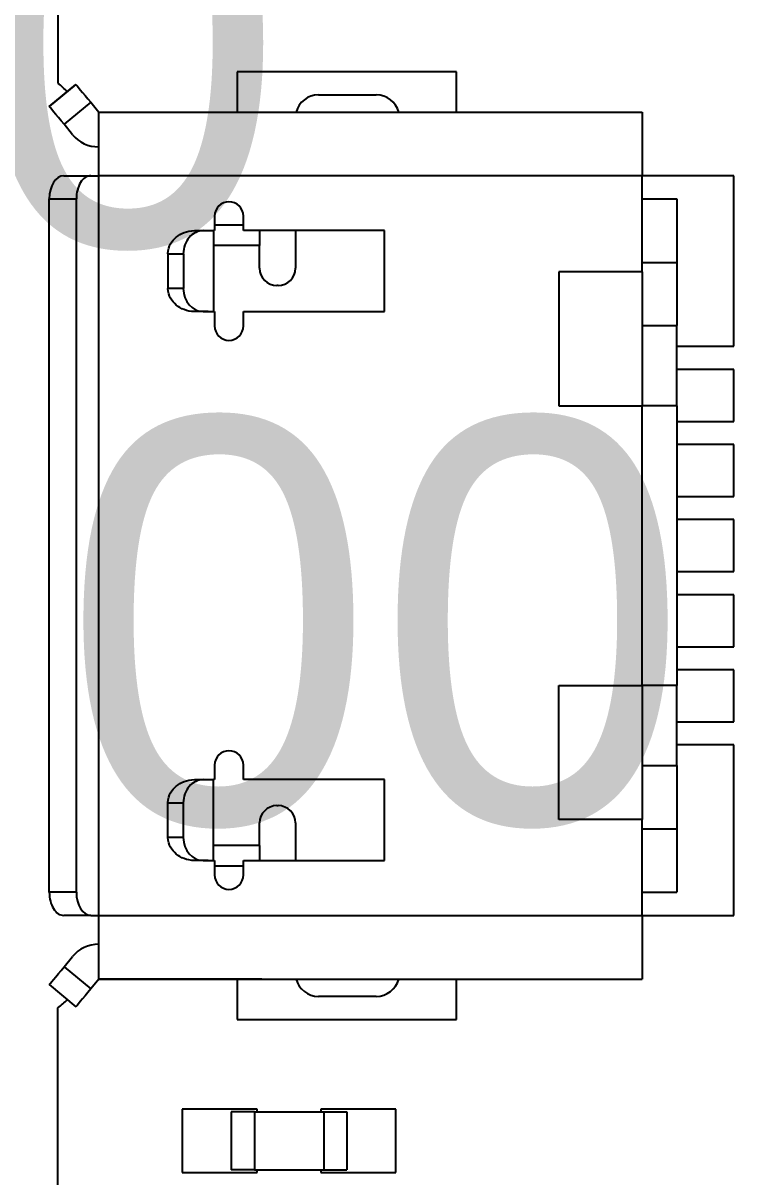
# Model space of a CAD drawing. Extents: x 89.7 to 173.2, y 85.9 to 138.5.
# Drawn here: x 99.65 to 105.8, y 99.89 to 109.87 of the extents above; entities that cross this region are included whole.
import ezdxf
from ezdxf.enums import TextEntityAlignment as Align

# ---------------------------------------------------------------- set-up
doc = ezdxf.new("R2010")
doc.units = 0
doc.layers.get('0').update_dxf_attribs({"linetype": 'CONTINUOUS'})
for name, color, linetype in [('Dimension001', 7, 'CONTINUOUS'), ('Dimension002', 7, 'CONTINUOUS'), ('View005', 7, 'CONTINUOUS')]:
    doc.layers.add(name, color=color, linetype=linetype)
doc.styles.get("Standard").update_dxf_attribs({"font": 'arial.ttf'})
doc.dimstyles.get("Standard").update_dxf_attribs({"dimscale": 0, "dimtxt": 2.5, "dimasz": 2.5, "dimexe": 1.25, "dimexo": 0.625, "dimtad": 1, "dimtxsty": 'STANDARD', "dimcen": 2.5, "dimazin": 3, "dimtfac": 1, "dimtmove": 0, "dimatfit": 3})

# ---------------------------------------------------------------- blocks, each defined once
blk = doc.blocks.new('*Dimension001')
at = {"color": 0}
for points in [[(98.8833, 116.45), (99.7167, 116.45), (99.3, 111.45)], [(98.8833, 89.45), (99.7167, 89.45), (99.3, 94.45)]]:
    blk.add_solid(points, dxfattribs=at)
at = {"layer": 'Dimension001'}
for p, q in [((101.45, 111.45), (99.3, 111.45)), ((99.3, 111.45), (99.3, 94.45)), ((101.45, 94.45), (99.3, 94.45))]:
    blk.add_line(p, q, dxfattribs=at)
blk.add_text('17.00', height=3.5, dxfattribs=at).set_placement((99.3, 102.95), align=Align.CENTER)
blk = doc.blocks.new('*Dimension002')
at = {"color": 0}
for points in [[(95.3833, 127.95), (96.2167, 127.95), (95.8, 122.95)], [(95.3833, 87.95), (96.2167, 87.95), (95.8, 92.95)]]:
    blk.add_solid(points, dxfattribs=at)
at = {"layer": 'Dimension002'}
for p, q in [((99.95, 122.95), (95.8, 122.95)), ((95.8, 122.95), (95.8, 92.95)), ((99.95, 92.95), (95.8, 92.95))]:
    blk.add_line(p, q, dxfattribs=at)
blk.add_text('30.00', height=3.5, dxfattribs=at).set_placement((95.8, 107.95), align=Align.CENTER)

msp = doc.modelspace()

# ---------------------------------------------------------------- linework, layer by layer
at = {"layer": 'View005'}
for p, q in [((99.95, 122.95), (99.95, 109.35)), ((99.95, 122.95), (99.95, 109.35)), ((103.4, 109.45), (101.5, 109.45)), ((101.5, 109.45), (101.5, 109.1)), ((103.4, 109.45), (101.5, 109.45)), ((101.5, 109.45), (101.5, 109.1)), ((103.4, 109.1), (103.4, 109.45)), ((103.4, 109.1), (103.4, 109.45)), ((100.106, 109.34), (99.875, 109.148)), ((99.875, 109.148), (100.106, 109.34)), ((100.106, 109.34), (99.875, 109.148)), ((99.875, 109.148), (100.106, 109.34)), ((102.205, 109.25), (102.705, 109.25)), ((102.205, 109.25), (102.705, 109.25)), ((100.234, 109.186), (100.003, 108.995)), ((100.234, 109.186), (100.003, 108.995)), ((100.234, 109.186), (100.305, 109.1)), ((100.234, 109.186), (100.305, 109.1)), ((100.305, 109.1), (105.005, 109.1)), ((100.305, 109.1), (105.005, 109.1)), ((100.077, 108.905), (100.003, 108.995)), ((100.077, 108.905), (100.003, 108.995)), ((100.305, 108.8), (100.3, 108.8)), ((100.305, 108.8), (100.3, 108.8)), ((99.9997, 108.55), (100.234, 108.55)), ((99.9997, 108.55), (100.234, 108.55)), ((100.234, 108.55), (100.305, 108.55)), ((100.234, 108.55), (100.305, 108.55)), ((100.305, 102.15), (100.305, 108.55)), ((100.305, 102.15), (100.305, 108.55)), ((105.005, 108.55), (100.305, 108.55)), ((105.005, 108.55), (100.305, 108.55)), ((105.8, 108.55), (105.005, 108.55)), ((105.8, 108.55), (105.005, 108.55)), ((105.005, 107.72), (105.005, 108.55)), ((105.005, 107.72), (105.005, 108.55)), ((105.8, 107.075), (105.8, 108.55)), ((105.8, 107.075), (105.8, 108.55)), ((99.875, 102.35), (99.875, 108.35)), ((99.875, 102.35), (99.875, 108.35)), ((99.875, 108.35), (100.109, 108.35)), ((99.875, 108.35), (100.109, 108.35)), ((100.109, 102.35), (100.109, 108.35)), ((100.109, 102.35), (100.109, 108.35)), ((105.005, 108.35), (105.305, 108.35)), ((105.005, 108.35), (105.305, 108.35)), ((101.305, 108.2), (101.305, 108.075)), ((101.305, 108.2), (101.305, 108.075)), ((101.555, 108.123), (101.305, 108.123)), ((101.555, 108.123), (101.305, 108.123)), ((101.555, 108.075), (101.555, 108.2)), ((101.555, 108.075), (101.555, 108.2)), ((101.133, 108.075), (101.208, 108.075)), ((101.133, 108.075), (101.208, 108.075)), ((101.208, 108.075), (101.295, 108.075)), ((101.208, 108.075), (101.295, 108.075)), ((101.305, 108.075), (101.295, 108.075)), ((101.295, 108.075), (101.295, 107.375)), ((101.305, 108.075), (101.295, 108.075)), ((101.295, 108.075), (101.295, 107.375)), ((102.775, 108.075), (101.555, 108.075)), ((102.775, 108.075), (101.555, 108.075)), ((102.005, 108.075), (102.005, 107.75)), ((102.005, 108.075), (102.005, 107.75)), ((102.775, 107.375), (102.775, 108.075)), ((102.775, 107.375), (102.775, 108.075)), ((101.695, 107.946), (101.295, 107.946)), ((101.695, 107.946), (101.295, 107.946)), ((101.695, 107.75), (101.695, 107.946)), ((101.695, 107.75), (101.695, 107.946)), ((100.902, 107.875), (100.902, 107.575)), ((100.902, 107.875), (100.902, 107.575)), ((100.902, 107.875), (101.035, 107.875)), ((100.902, 107.875), (101.035, 107.875)), ((101.035, 107.875), (101.035, 107.575)), ((101.035, 107.875), (101.035, 107.575)), ((105.005, 107.8), (105.305, 107.8)), ((105.005, 107.8), (105.305, 107.8)), ((105.305, 107.8), (105.305, 107.253)), ((105.305, 107.8), (105.305, 107.253)), ((105.005, 107.72), (104.285, 107.72)), ((104.285, 107.72), (104.285, 106.56)), ((105.005, 107.72), (104.285, 107.72)), ((104.285, 107.72), (104.285, 106.56)), ((105.005, 107.72), (105.005, 106.56)), ((105.005, 107.72), (105.005, 106.56)), ((101.035, 107.575), (100.902, 107.575)), ((101.035, 107.575), (100.902, 107.575)), ((101.855, 107.6), (101.845, 107.6)), ((101.855, 107.6), (101.845, 107.6)), ((101.249, 107.375), (101.133, 107.375)), ((101.208, 107.375), (101.133, 107.375)), ((101.249, 107.375), (101.133, 107.375)), ((101.208, 107.375), (101.133, 107.375)), ((101.208, 107.375), (101.295, 107.375)), ((101.208, 107.375), (101.295, 107.375)), ((101.295, 107.375), (101.305, 107.375)), ((101.295, 107.375), (101.305, 107.375)), ((101.305, 107.375), (101.305, 107.25)), ((101.305, 107.375), (101.305, 107.25)), ((101.555, 107.25), (101.555, 107.375)), ((101.555, 107.375), (102.775, 107.375)), ((101.555, 107.25), (101.555, 107.375)), ((101.555, 107.375), (102.775, 107.375)), ((105.005, 107.253), (105.305, 107.253)), ((105.005, 107.253), (105.305, 107.253)), ((105.305, 106.56), (105.305, 107.253)), ((105.305, 106.56), (105.305, 107.253)), ((105.305, 107.075), (105.8, 107.075)), ((105.305, 107.075), (105.8, 107.075)), ((105.8, 106.875), (105.305, 106.875)), ((105.8, 106.875), (105.305, 106.875)), ((105.8, 106.425), (105.8, 106.875)), ((105.8, 106.425), (105.8, 106.875)), ((104.285, 106.56), (105.005, 106.56)), ((104.285, 106.56), (105.005, 106.56)), ((105.005, 104.14), (105.005, 106.56)), ((105.005, 104.14), (105.005, 106.56)), ((105.305, 106.56), (105.305, 104.14)), ((105.305, 106.56), (105.305, 104.14)), ((105.305, 106.425), (105.8, 106.425)), ((105.305, 106.425), (105.8, 106.425)), ((105.8, 106.225), (105.305, 106.225)), ((105.8, 106.225), (105.305, 106.225)), ((105.8, 105.775), (105.8, 106.225)), ((105.8, 105.775), (105.8, 106.225)), ((105.305, 105.775), (105.8, 105.775)), ((105.305, 105.775), (105.8, 105.775)), ((105.8, 105.575), (105.305, 105.575)), ((105.8, 105.575), (105.305, 105.575)), ((105.8, 105.125), (105.8, 105.575)), ((105.8, 105.125), (105.8, 105.575)), ((105.305, 105.125), (105.8, 105.125)), ((105.305, 105.125), (105.8, 105.125)), ((105.8, 104.925), (105.305, 104.925)), ((105.8, 104.925), (105.305, 104.925)), ((105.8, 104.475), (105.8, 104.925)), ((105.8, 104.475), (105.8, 104.925)), ((105.305, 104.475), (105.8, 104.475)), ((105.305, 104.475), (105.8, 104.475)), ((105.8, 104.275), (105.305, 104.275)), ((105.8, 104.275), (105.305, 104.275)), ((105.8, 103.825), (105.8, 104.275)), ((105.8, 103.825), (105.8, 104.275)), ((104.285, 102.98), (104.285, 104.14)), ((104.285, 104.14), (105.005, 104.14)), ((104.285, 102.98), (104.285, 104.14)), ((104.285, 104.14), (105.005, 104.14)), ((105.005, 104.14), (105.005, 102.98)), ((105.005, 104.14), (105.005, 102.98)), ((105.305, 103.447), (105.305, 104.14)), ((105.305, 103.447), (105.305, 104.14)), ((105.305, 103.825), (105.8, 103.825)), ((105.305, 103.825), (105.8, 103.825)), ((105.8, 103.625), (105.305, 103.625)), ((105.8, 103.625), (105.305, 103.625)), ((105.8, 102.15), (105.8, 103.625)), ((105.8, 102.15), (105.8, 103.625)), ((101.305, 103.45), (101.305, 103.325)), ((101.305, 103.45), (101.305, 103.325)), ((101.555, 103.325), (101.555, 103.45)), ((101.555, 103.325), (101.555, 103.45)), ((105.005, 103.447), (105.305, 103.447)), ((105.005, 103.447), (105.305, 103.447)), ((105.305, 103.447), (105.305, 102.9)), ((105.305, 103.447), (105.305, 102.9)), ((101.133, 103.325), (101.208, 103.325)), ((101.133, 103.325), (101.208, 103.325)), ((101.208, 103.325), (101.295, 103.325)), ((101.208, 103.325), (101.295, 103.325)), ((101.305, 103.325), (101.295, 103.325)), ((101.295, 102.625), (101.295, 103.325)), ((101.305, 103.325), (101.295, 103.325)), ((101.295, 102.625), (101.295, 103.325)), ((102.775, 103.325), (101.555, 103.325)), ((102.775, 103.325), (101.555, 103.325)), ((102.775, 102.625), (102.775, 103.325)), ((102.775, 102.625), (102.775, 103.325)), ((100.902, 102.825), (100.902, 103.125)), ((100.902, 102.825), (100.902, 103.125)), ((100.902, 103.125), (101.035, 103.125)), ((100.902, 103.125), (101.035, 103.125)), ((101.035, 102.825), (101.035, 103.125)), ((101.035, 102.825), (101.035, 103.125)), ((101.845, 103.1), (101.855, 103.1)), ((101.845, 103.1), (101.855, 103.1)), ((101.695, 102.754), (101.695, 102.95)), ((101.695, 102.754), (101.695, 102.95)), ((102.005, 102.95), (102.005, 102.625)), ((102.005, 102.95), (102.005, 102.625)), ((105.005, 102.98), (104.285, 102.98)), ((105.005, 102.98), (104.285, 102.98)), ((105.005, 102.15), (105.005, 102.98)), ((105.005, 102.15), (105.005, 102.98)), ((105.005, 102.9), (105.305, 102.9)), ((105.005, 102.9), (105.305, 102.9)), ((101.035, 102.825), (100.902, 102.825)), ((101.035, 102.825), (100.902, 102.825)), ((101.695, 102.754), (101.295, 102.754)), ((101.695, 102.754), (101.295, 102.754)), ((101.249, 102.625), (101.133, 102.625)), ((101.208, 102.625), (101.133, 102.625)), ((101.249, 102.625), (101.133, 102.625)), ((101.208, 102.625), (101.133, 102.625)), ((101.208, 102.625), (101.295, 102.625)), ((101.208, 102.625), (101.295, 102.625)), ((101.295, 102.625), (101.305, 102.625)), ((101.295, 102.625), (101.305, 102.625)), ((101.305, 102.625), (101.305, 102.5)), ((101.305, 102.625), (101.305, 102.5)), ((101.555, 102.577), (101.305, 102.577)), ((101.555, 102.577), (101.305, 102.577)), ((101.555, 102.5), (101.555, 102.625)), ((101.555, 102.625), (102.775, 102.625)), ((101.555, 102.5), (101.555, 102.625)), ((101.555, 102.625), (102.775, 102.625)), ((100.109, 102.35), (99.875, 102.35)), ((100.109, 102.35), (99.875, 102.35)), ((105.005, 102.35), (105.305, 102.35)), ((105.005, 102.35), (105.305, 102.35)), ((100.234, 102.15), (99.9997, 102.15)), ((100.234, 102.15), (99.9997, 102.15)), ((100.234, 102.15), (100.305, 102.15)), ((100.234, 102.15), (100.305, 102.15)), ((100.305, 102.15), (105.005, 102.15)), ((100.305, 102.15), (105.005, 102.15)), ((105.005, 102.15), (105.8, 102.15)), ((105.005, 102.15), (105.8, 102.15)), ((100.3, 101.9), (100.305, 101.9)), ((100.3, 101.9), (100.305, 101.9)), ((100.003, 101.705), (100.077, 101.795)), ((100.003, 101.705), (100.077, 101.795)), ((100.003, 101.705), (100.234, 101.514)), ((100.003, 101.705), (100.234, 101.514)), ((99.875, 101.552), (100.106, 101.36)), ((99.875, 101.552), (100.106, 101.36)), ((100.305, 101.6), (100.234, 101.514)), ((100.305, 101.6), (100.234, 101.514)), ((100.305, 101.6), (105.005, 101.6)), ((101.713, 101.6), (100.305, 101.6)), ((100.305, 101.6), (105.005, 101.6)), ((101.713, 101.6), (100.305, 101.6)), ((101.5, 101.6), (101.5, 101.25)), ((101.5, 101.6), (101.5, 101.25)), ((103.197, 101.6), (105.005, 101.6)), ((103.197, 101.6), (105.005, 101.6)), ((103.4, 101.25), (103.4, 101.6)), ((103.4, 101.25), (103.4, 101.6)), ((102.705, 101.45), (102.205, 101.45)), ((102.705, 101.45), (102.205, 101.45)), ((99.95, 92.95), (99.95, 101.35)), ((99.95, 92.95), (99.95, 101.35)), ((101.5, 101.25), (103.4, 101.25)), ((101.5, 101.25), (103.4, 101.25)), ((101.675, 100.475), (101.025, 100.475)), ((101.025, 100.475), (101.025, 99.925)), ((101.675, 100.475), (101.025, 100.475)), ((101.025, 100.475), (101.025, 99.925)), ((101.45, 100.45), (101.45, 99.95)), ((101.65, 100.45), (101.45, 100.45)), ((101.45, 100.45), (101.45, 99.95)), ((101.65, 100.45), (101.45, 100.45)), ((101.65, 100.45), (101.65, 99.95)), ((101.65, 100.45), (101.65, 99.95)), ((101.65, 100.45), (102.25, 100.45)), ((101.65, 100.45), (101.65, 99.95)), ((101.65, 100.45), (101.65, 99.95)), ((101.65, 100.45), (102.25, 100.45)), ((101.675, 100.45), (101.675, 100.475)), ((101.675, 100.45), (101.675, 100.475)), ((102.875, 100.475), (102.225, 100.475)), ((102.225, 100.475), (102.225, 100.45)), ((102.875, 100.475), (102.225, 100.475)), ((102.225, 100.475), (102.225, 100.45)), ((102.25, 100.45), (102.25, 99.95)), ((102.25, 100.45), (102.45, 100.45)), ((102.25, 100.45), (102.25, 99.95)), ((102.25, 100.45), (102.25, 99.95)), ((102.25, 100.45), (102.45, 100.45)), ((102.25, 100.45), (102.25, 99.95)), ((102.45, 100.45), (102.45, 99.95)), ((102.45, 100.45), (102.45, 99.95)), ((102.875, 99.925), (102.875, 100.475)), ((102.875, 99.925), (102.875, 100.475)), ((101.65, 99.95), (101.45, 99.95)), ((101.65, 99.95), (101.45, 99.95)), ((101.65, 99.95), (102.25, 99.95)), ((101.65, 99.95), (102.25, 99.95)), ((101.675, 99.925), (101.675, 99.95)), ((101.675, 99.925), (101.675, 99.95)), ((102.225, 99.95), (102.225, 99.925)), ((102.225, 99.95), (102.225, 99.925)), ((102.25, 99.95), (102.45, 99.95)), ((102.25, 99.95), (102.45, 99.95)), ((101.025, 99.925), (101.675, 99.925)), ((101.025, 99.925), (101.675, 99.925)), ((102.225, 99.925), (102.875, 99.925)), ((102.225, 99.925), (102.875, 99.925))]:
    msp.add_line(p, q, dxfattribs=at)
for centre, radius, start, end in [((99.1136, 108.296), 1.3452, 46.9218, 51.5546), ((99.1136, 108.296), 1.3452, 46.9218, 51.5546), ((102.205, 109.05), 0.2, 90, 165.522), ((102.205, 109.05), 0.2, 90, 165.522), ((102.705, 109.05), 0.2, 14.4775, 90), ((102.705, 109.05), 0.2, 14.4775, 90), ((100.3, 109.09), 0.29, -140.319, -90), ((100.3, 109.09), 0.29, -140.319, -90), ((101.43, 108.2), 0.125, 0, 180), ((101.43, 108.2), 0.125, 0, 180), ((101.845, 107.75), 0.15, -180, -90), ((101.845, 107.75), 0.15, -180, -90), ((101.855, 107.75), 0.15, -90, 0), ((101.855, 107.75), 0.15, -90, 0), ((101.43, 107.25), 0.125, 180, 0), ((101.43, 107.25), 0.125, 180, 0), ((101.43, 103.45), 0.125, 0, 180), ((101.43, 103.45), 0.125, 0, 180), ((101.845, 102.95), 0.15, 90, 180), ((101.845, 102.95), 0.15, 90, 180), ((101.855, 102.95), 0.15, 0, 90), ((101.855, 102.95), 0.15, 0, 90), ((101.43, 102.5), 0.125, 180, 0), ((101.43, 102.5), 0.125, 180, 0), ((100.3, 101.61), 0.29, 90, 140.319), ((100.3, 101.61), 0.29, 90, 140.319), ((102.205, 101.65), 0.2, -165.522, -90), ((102.205, 101.65), 0.2, -165.522, -90), ((102.705, 101.65), 0.2, -90, -14.4775), ((102.705, 101.65), 0.2, -90, -14.4775), ((99.1136, 102.404), 1.3452, -51.5546, -46.9218), ((99.1136, 102.404), 1.3452, -51.5546, -46.9218)]:
    msp.add_arc(centre, radius, start, end, dxfattribs=at)
for centre, major_axis, ratio, start_param, end_param in [((99.9997, 108.35), (0, 0.2), 0.623744, 0, -4.71239), ((99.9997, 108.35), (0, 0.2), 0.623744, 0, -4.71239), ((100.234, 108.35), (0, -0.2), 0.623744, 3.14159, 4.71239), ((100.234, 108.35), (0, -0.2), 0.623744, 3.14159, 4.71239), ((101.208, 107.875), (0, -0.2), 0.866025, 3.14159, 4.71239), ((101.208, 107.875), (0, -0.2), 0.866025, 3.14159, 4.71239), ((99.9997, 107.65), (0, 0.2), 0.623744, 1.57079, 1.5708), ((99.9997, 107.65), (0, 0.2), 0.623744, 1.57079, 1.5708), ((101.208, 107.575), (0, -0.2), 0.866025, 4.71239, 0), ((101.208, 107.575), (0, -0.2), 0.866025, 4.71239, 0), ((101.208, 103.125), (0, -0.2), 0.866025, 3.14159, 4.71239), ((101.208, 103.125), (0, -0.2), 0.866025, 3.14159, 4.71239), ((99.9997, 103.05), (0, -0.2), 0.623744, -1.5708, -1.57079), ((99.9997, 103.05), (0, -0.2), 0.623744, -1.5708, -1.57079), ((101.208, 102.825), (0, -0.2), 0.866025, 4.71239, 0), ((101.208, 102.825), (0, -0.2), 0.866025, 4.71239, 0), ((99.9997, 102.35), (0, 0.2), 0.623744, -4.71239, -3.14159), ((99.9997, 102.35), (0, 0.2), 0.623744, -4.71239, -3.14159), ((100.234, 102.35), (0, -0.2), 0.623744, 4.71239, 0), ((100.234, 102.35), (0, -0.2), 0.623744, 4.71239, 0)]:
    msp.add_ellipse(centre, major_axis=major_axis, ratio=ratio, start_param=start_param, end_param=end_param, dxfattribs=at)
for points, degree in [([(100.106, 109.34), (100.104, 109.342), (100.165, 109.268), (100.234, 109.186)], 3), ([(100.106, 109.34), (100.104, 109.342), (100.165, 109.268), (100.234, 109.186)], 3), ([(100.003, 108.995), (99.9344, 109.077), (99.8736, 109.15), (99.875, 109.148)], 3), ([(100.003, 108.995), (99.9344, 109.077), (99.8736, 109.15), (99.875, 109.148)], 3), ([(101.695, 108.075), (101.695, 108.016), (101.695, 107.946)], 2), ([(101.695, 108.075), (101.695, 108.016), (101.695, 107.946)], 2), ([(101.695, 102.754), (101.695, 102.684), (101.695, 102.625)], 2), ([(101.695, 102.754), (101.695, 102.684), (101.695, 102.625)], 2), ([(99.875, 101.552), (99.8736, 101.55), (99.9344, 101.623), (100.003, 101.705)], 3), ([(99.875, 101.552), (99.8736, 101.55), (99.9344, 101.623), (100.003, 101.705)], 3), ([(101.713, 101.6), (101.755, 101.6), (101.872, 101.6), (101.995, 101.6)], 3), ([(101.713, 101.6), (101.755, 101.6), (101.872, 101.6), (101.995, 101.6)], 3), ([(102.915, 101.6), (103.038, 101.6), (103.155, 101.6), (103.197, 101.6)], 3), ([(102.915, 101.6), (103.038, 101.6), (103.155, 101.6), (103.197, 101.6)], 3), ([(100.234, 101.514), (100.165, 101.432), (100.104, 101.358), (100.106, 101.36)], 3), ([(100.234, 101.514), (100.165, 101.432), (100.104, 101.358), (100.106, 101.36)], 3)]:
    msp.add_open_spline(points, degree=degree, dxfattribs=at)
for points, knots in [([(100.305, 108.55), (100.305, 108.694), (100.305, 108.837), (100.305, 108.939), (100.305, 109.041), (100.305, 109.1), (100.305, 109.1)], [0, 0, 0, 0, 0.785398, 0.785398, 0.785398, 1.5708, 1.5708, 1.5708, 1.5708]), ([(100.305, 108.55), (100.305, 108.694), (100.305, 108.837), (100.305, 108.939), (100.305, 109.041), (100.305, 109.1), (100.305, 109.1)], [0, 0, 0, 0, 0.785398, 0.785398, 0.785398, 1.5708, 1.5708, 1.5708, 1.5708]), ([(105.005, 109.1), (105.005, 109.1), (105.005, 109.041), (105.005, 108.939), (105.005, 108.837), (105.005, 108.694), (105.005, 108.55)], [0, 0, 0, 0, 0.785398, 0.785398, 0.785398, 1.5708, 1.5708, 1.5708, 1.5708]), ([(105.005, 109.1), (105.005, 109.1), (105.005, 109.041), (105.005, 108.939), (105.005, 108.837), (105.005, 108.694), (105.005, 108.55)], [0, 0, 0, 0, 0.785398, 0.785398, 0.785398, 1.5708, 1.5708, 1.5708, 1.5708]), ([(105.305, 108.35), (105.305, 108.35), (105.305, 108.291), (105.305, 108.189), (105.305, 108.087), (105.305, 107.944), (105.305, 107.8)], [0, 0, 0, 0, 0.785398, 0.785398, 0.785398, 1.5708, 1.5708, 1.5708, 1.5708]), ([(105.305, 108.35), (105.305, 108.35), (105.305, 108.291), (105.305, 108.189), (105.305, 108.087), (105.305, 107.944), (105.305, 107.8)], [0, 0, 0, 0, 0.785398, 0.785398, 0.785398, 1.5708, 1.5708, 1.5708, 1.5708]), ([(100.902, 107.875), (100.904, 107.945), (100.936, 107.985), (100.974, 108.019), (101.014, 108.051), (101.062, 108.074), (101.133, 108.075)], [0, 0, 0, 0, 0.5, 0.5, 0.5, 1, 1, 1, 1]), ([(100.902, 107.875), (100.904, 107.945), (100.936, 107.985), (100.974, 108.019), (101.014, 108.051), (101.062, 108.074), (101.133, 108.075)], [0, 0, 0, 0, 0.5, 0.5, 0.5, 1, 1, 1, 1]), ([(101.133, 107.375), (101.062, 107.376), (101.014, 107.399), (100.974, 107.431), (100.936, 107.465), (100.904, 107.505), (100.902, 107.575)], [0, 0, 0, 0, 0.5, 0.5, 0.5, 1, 1, 1, 1]), ([(101.133, 107.375), (101.062, 107.376), (101.014, 107.399), (100.974, 107.431), (100.936, 107.465), (100.904, 107.505), (100.902, 107.575)], [0, 0, 0, 0, 0.5, 0.5, 0.5, 1, 1, 1, 1]), ([(105.305, 106.56), (105.303, 106.56), (105.274, 106.56), (105.217, 106.56), (105.161, 106.56), (105.084, 106.56), (105.005, 106.56)], [0, 0, 0, 0, 0.785398, 0.785398, 0.785398, 1.5708, 1.5708, 1.5708, 1.5708]), ([(105.305, 106.56), (105.303, 106.56), (105.274, 106.56), (105.217, 106.56), (105.161, 106.56), (105.084, 106.56), (105.005, 106.56)], [0, 0, 0, 0, 0.785398, 0.785398, 0.785398, 1.5708, 1.5708, 1.5708, 1.5708]), ([(105.305, 104.14), (105.303, 104.14), (105.274, 104.14), (105.217, 104.14), (105.161, 104.14), (105.084, 104.14), (105.005, 104.14)], [0, 0, 0, 0, 0.785398, 0.785398, 0.785398, 1.5708, 1.5708, 1.5708, 1.5708]), ([(105.305, 104.14), (105.303, 104.14), (105.274, 104.14), (105.217, 104.14), (105.161, 104.14), (105.084, 104.14), (105.005, 104.14)], [0, 0, 0, 0, 0.785398, 0.785398, 0.785398, 1.5708, 1.5708, 1.5708, 1.5708]), ([(100.902, 103.125), (100.904, 103.195), (100.936, 103.235), (100.974, 103.269), (101.014, 103.301), (101.062, 103.324), (101.133, 103.325)], [0, 0, 0, 0, 0.5, 0.5, 0.5, 1, 1, 1, 1]), ([(100.902, 103.125), (100.904, 103.195), (100.936, 103.235), (100.974, 103.269), (101.014, 103.301), (101.062, 103.324), (101.133, 103.325)], [0, 0, 0, 0, 0.5, 0.5, 0.5, 1, 1, 1, 1]), ([(105.305, 102.9), (105.305, 102.756), (105.305, 102.613), (105.305, 102.511), (105.305, 102.409), (105.305, 102.35), (105.305, 102.35)], [0, 0, 0, 0, 0.785398, 0.785398, 0.785398, 1.5708, 1.5708, 1.5708, 1.5708]), ([(105.305, 102.9), (105.305, 102.756), (105.305, 102.613), (105.305, 102.511), (105.305, 102.409), (105.305, 102.35), (105.305, 102.35)], [0, 0, 0, 0, 0.785398, 0.785398, 0.785398, 1.5708, 1.5708, 1.5708, 1.5708]), ([(101.133, 102.625), (101.062, 102.626), (101.014, 102.649), (100.974, 102.681), (100.936, 102.715), (100.904, 102.755), (100.902, 102.825)], [0, 0, 0, 0, 0.5, 0.5, 0.5, 1, 1, 1, 1]), ([(101.133, 102.625), (101.062, 102.626), (101.014, 102.649), (100.974, 102.681), (100.936, 102.715), (100.904, 102.755), (100.902, 102.825)], [0, 0, 0, 0, 0.5, 0.5, 0.5, 1, 1, 1, 1]), ([(105.005, 102.35), (105.084, 102.35), (105.161, 102.35), (105.217, 102.35), (105.274, 102.35), (105.303, 102.35), (105.305, 102.35)], [0, 0, 0, 0, 0.785398, 0.785398, 0.785398, 1.5708, 1.5708, 1.5708, 1.5708]), ([(105.005, 102.35), (105.084, 102.35), (105.161, 102.35), (105.217, 102.35), (105.274, 102.35), (105.303, 102.35), (105.305, 102.35)], [0, 0, 0, 0, 0.785398, 0.785398, 0.785398, 1.5708, 1.5708, 1.5708, 1.5708]), ([(100.305, 101.6), (100.305, 101.6), (100.305, 101.659), (100.305, 101.761), (100.305, 101.863), (100.305, 102.006), (100.305, 102.15)], [0, 0, 0, 0, 0.785398, 0.785398, 0.785398, 1.5708, 1.5708, 1.5708, 1.5708]), ([(100.305, 101.6), (100.305, 101.6), (100.305, 101.659), (100.305, 101.761), (100.305, 101.863), (100.305, 102.006), (100.305, 102.15)], [0, 0, 0, 0, 0.785398, 0.785398, 0.785398, 1.5708, 1.5708, 1.5708, 1.5708]), ([(105.005, 102.15), (105.005, 102.006), (105.005, 101.863), (105.005, 101.761), (105.005, 101.659), (105.005, 101.6), (105.005, 101.6)], [0, 0, 0, 0, 0.785398, 0.785398, 0.785398, 1.5708, 1.5708, 1.5708, 1.5708]), ([(105.005, 102.15), (105.005, 102.006), (105.005, 101.863), (105.005, 101.761), (105.005, 101.659), (105.005, 101.6), (105.005, 101.6)], [0, 0, 0, 0, 0.785398, 0.785398, 0.785398, 1.5708, 1.5708, 1.5708, 1.5708])]:
    msp.add_open_spline(points, degree=3, knots=knots, dxfattribs=at)

# ---------------------------------------------------------------- dimensions: what is measured, and where the dimension line sits
at = {"layer": 'Dimension001'}
dim = msp.add_linear_dim(base=(99.3, 102.95), p1=(101.45, 111.45), p2=(101.45, 94.45), angle=90, text='17.00', dimstyle='STANDARD', dxfattribs=at)
dim.commit()
dim.dimension.update_dxf_attribs({"geometry": '*Dimension001', "text_midpoint": (94.3, 102.95)})
at = {"layer": 'Dimension002'}
dim = msp.add_linear_dim(base=(95.8, 107.95), p1=(99.95, 122.95), p2=(99.95, 92.95), angle=90, text='30.00', dimstyle='STANDARD', dxfattribs=at)
dim.commit()
dim.dimension.update_dxf_attribs({"geometry": '*Dimension002', "text_midpoint": (90.8, 107.95)})

doc.saveas('drawing.dxf')
